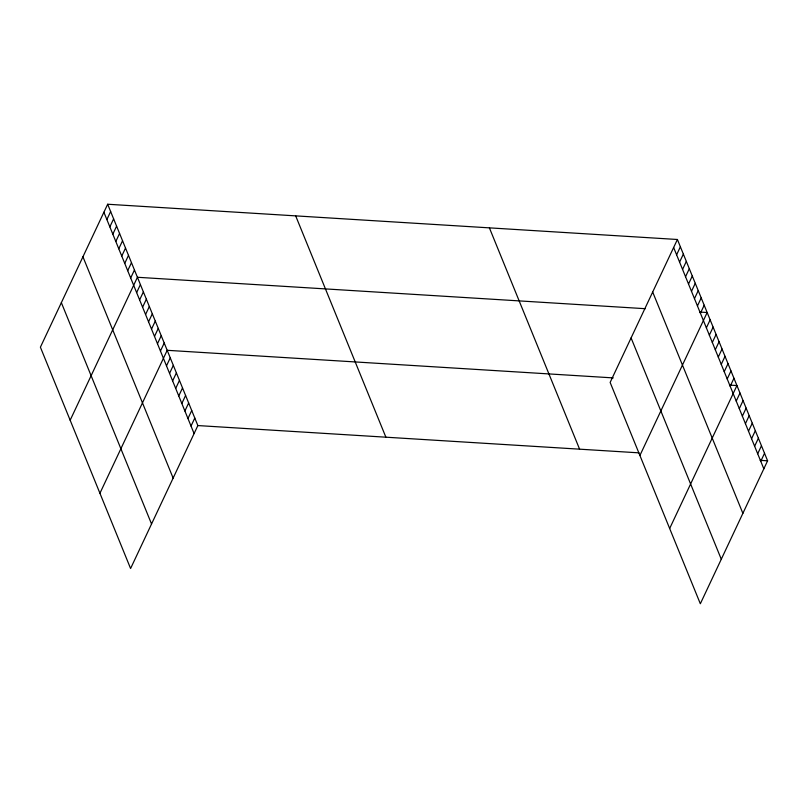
<?xml version="1.0" encoding="UTF-8"?>
<svg xmlns="http://www.w3.org/2000/svg" width="808" height="808" viewBox="0 0 808 808"><rect width="100%" height="100%" fill="white"/><g stroke="black" fill="none" stroke-linecap="round" stroke-linejoin="round"><path stroke-width="1.21" d="M107.666 204.242L40.4 347.198L130.593 568.509L197.859 425.564L107.666 204.242L677.407 239.491L767.6 460.802L700.334 603.758L610.141 382.436L677.407 239.491M106.878 219.564L110.645 211.544M109.848 226.866L113.625 218.857M112.827 234.168L116.594 226.159M115.807 241.471L119.574 233.462M118.776 248.773L122.553 240.764M121.755 256.086L125.523 248.066M124.735 263.388L128.502 255.368M127.704 270.69L131.482 262.671M130.684 277.992L134.461 269.973M70.165 420.231L137.431 277.275L645.319 308.696M136.633 292.597L140.41 284.578M139.612 299.899L143.39 291.89M142.592 307.202L146.359 299.192M145.571 314.504L149.339 306.495M148.541 321.806L152.318 313.797M151.52 329.119L155.287 321.099M154.5 336.421L158.267 328.401M157.469 343.723L161.246 335.704M160.449 351.026L164.216 343.006M99.929 493.264L167.195 350.308L613.242 377.902M166.488 365.852L170.266 357.833M169.559 373.377L173.326 365.357M172.629 380.901L176.397 372.892M175.689 388.426L179.467 380.416M178.76 395.95L182.527 387.941M181.83 403.475L185.598 395.466M184.891 410.999L188.668 402.99M187.961 418.524L191.728 410.514M191.021 426.048L194.799 418.039M676.609 254.803L680.376 246.793M679.589 262.105L683.356 254.096M682.558 269.418L686.335 261.398M685.538 276.72L689.315 268.7M688.517 284.022L692.284 276.003M691.496 291.324L695.264 283.305M694.466 298.627L698.243 290.607M697.445 305.929L701.213 297.91M700.425 313.231L704.192 305.222M639.906 455.47L707.172 312.524L699.748 312.06M706.374 327.836L710.141 319.827M709.353 335.138L713.121 327.129M712.323 342.451L716.1 334.431M715.302 349.753L719.08 341.734M718.282 357.055L722.049 349.036M721.251 364.358L725.029 356.338M724.231 371.66L728.008 363.64M727.21 378.962L730.977 370.953M730.19 386.264L733.957 378.255M669.66 528.503L736.936 385.557L729.513 385.093M736.229 401.091L739.997 393.082M739.3 408.616L743.067 400.606M742.36 416.14L746.138 408.131M745.43 423.665L749.198 415.655M748.491 431.189L752.268 423.18M751.561 438.714L755.329 430.704M754.632 446.238L758.399 438.229M757.692 453.763L761.469 445.753M760.762 461.297L764.53 453.278M197.859 425.564L638.956 452.844M760.177 460.338L767.6 460.802M673.63 247.501L763.833 468.822M652.682 292.031L742.875 513.343M631.088 337.916L721.281 559.227M489.396 227.856L579.589 449.167M295.678 215.877L385.881 437.189M103.899 212.262L194.092 433.573M82.941 256.793L173.134 478.104M61.358 302.667L151.55 523.988"/></g></svg>
